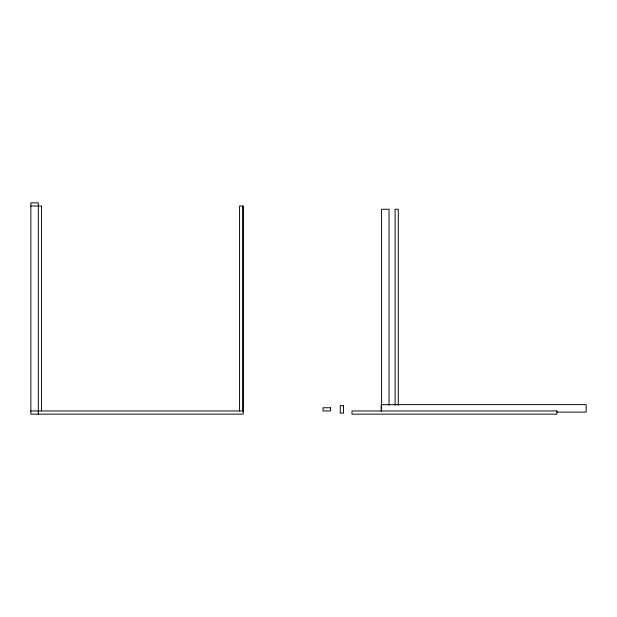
<?xml version="1.0" encoding="UTF-8"?>
<svg xmlns="http://www.w3.org/2000/svg" width="617" height="617" viewBox="0 0 617 617"><rect width="100%" height="100%" fill="white"/><g stroke="black" fill="none" stroke-linecap="round" stroke-linejoin="round"><path stroke-width="0.93" d="M30.85 206.032L41.524 206.032L41.524 410.968M30.85 410.968L243.26 410.968M557.282 412.102L586.15 412.102L586.15 404.629L381.213 404.629L381.213 411.169M398.289 405.508L398.289 209.232L395.088 209.232L395.088 405.508M389.042 405.508L389.042 209.232L381.568 209.232L381.568 411.284M242.774 206.032L242.774 410.968M239.566 410.968L239.566 206.032L243.26 206.032L243.26 414.169L30.85 414.169L30.85 202.831L38.323 202.831L38.323 414.169M343.468 405.631L340.268 405.631L340.268 413.105L343.468 413.105L343.468 405.631M330.511 407.768L323.046 407.768L323.046 410.968L330.511 410.968L330.511 407.768M556.92 410.968L351.983 410.968L351.983 414.169L556.92 414.169L556.92 410.968"/></g></svg>
